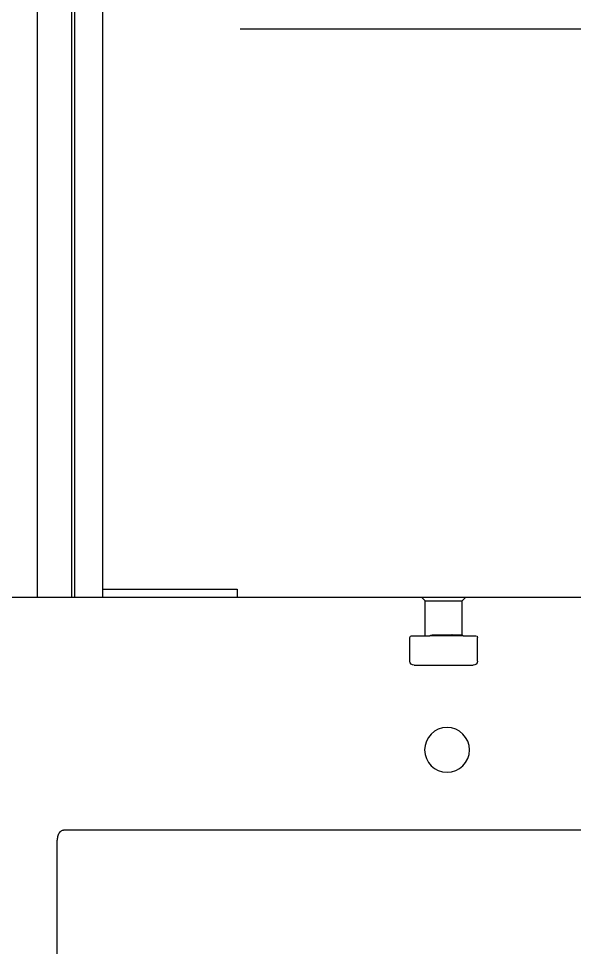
# Model space of a CAD drawing. Header units: millimetres. Extents: x 10462777 to 22643323, y 453826 to 1389191.
# Drawn here: x 11290647 to 11290975, y 582828 to 583377 of the extents above; entities that cross this region are included whole.
import ezdxf

# ---------------------------------------------------------------- set-up
doc = ezdxf.new("R2010")
doc.units = ezdxf.units.MM
doc.header["$LTSCALE"] = 200
doc.header["$MEASUREMENT"] = 0
doc.linetypes.add('CENTER', pattern=[2, 1.25, -0.25, 0.25, -0.25])
doc.linetypes.add('PHANTOM', pattern=[2.5, 1.25, -0.25, 0.25, -0.25, 0.25, -0.25])
doc.layers.get('0').update_dxf_attribs({"linetype": 'CONTINUOUS'})
doc.layers.add('1', color=1, linetype='CENTER')
doc.layers.add('2', color=2, linetype='CONTINUOUS')
doc.layers.add('LAYOUT', color=8, linetype='CONTINUOUS', lineweight=25)

# ---------------------------------------------------------------- blocks, each defined once
blk = doc.blocks.new('r710ic')
at = {"layer": 'LAYOUT', "color": 3}
blk.add_circle((272041.37, 104232.63), 2050.12, dxfattribs=at)
blk = doc.blocks.new('A$C7DA30AB0')
at = {"layer": 'LAYOUT', "color": 6, "linetype": 'PHANTOM'}
blk.add_circle((3030.45, 3025.99, 0), 2693.02, dxfattribs=at)

msp = doc.modelspace()

# ---------------------------------------------------------------- linework, layer by layer
at = {"layer": '1', "color": 43, "linetype": 'CENTER'}
msp.add_line((11291417.78279, 583370.42308, 0), (11290777.58562, 583370.42308, 0), dxfattribs=at)
at = {"layer": '2', "color": 252, "linetype": 'Continuous'}
for p, q in [((11290657.81339, 583034.4125, 0), (11290657.81339, 584034.42828, 0)), ((11290677.86618, 583780.27655, 0), (11290677.86618, 583034.39096, 0)), ((11290679.8662, 583034.40799, 0), (11290679.8662, 583780.30062, 0)), ((11290696.11644, 583780.31268, 0), (11290696.11644, 583034.43591, 0)), ((11290696.11519, 583039.41837, 0), (11290775.86757, 583039.41837, 0)), ((11290775.86757, 583039.41837, 0), (11290775.86757, 583034.41705, 0))]:
    msp.add_line(p, q, dxfattribs=at)
at = {"layer": '2', "color": 124, "linetype": 'Continuous'}
for p, q in [((11290884.86912, 583034.4183, 0), (11290476.37184, 583034.4183, 0)), ((11290886.86915, 583032.41828, 0), (11290884.86912, 583034.4183, 0)), ((11290910.86949, 583034.4183, 0), (11290884.86912, 583034.4183, 0)), ((11290886.86915, 583011.91798, 0), (11290886.86915, 583032.41828, 0)), ((11290886.86915, 583032.41828, 0), (11290908.86946, 583032.41828, 0)), ((11290910.86949, 583034.4183, 0), (11290908.86946, 583032.41828, 0)), ((11290908.86946, 583012.41799, 0), (11290908.86946, 583032.41828, 0)), ((11291024.87111, 583034.4183, 0), (11290910.86949, 583034.4183, 0)), ((11290877.86902, 582996.91777, 0), (11290877.86902, 583010.91797, 0)), ((11290878.86903, 583011.91798, 0), (11290886.86915, 583011.91798, 0)), ((11290886.86915, 583011.91798, 0), (11290889.7159, 583011.91798, 0)), ((11290902.76769, 583012.41799, 0), (11290908.86946, 583012.41799, 0)), ((11290909.36946, 583011.91798, 0), (11290902.99035, 583011.91798, 0)), ((11290908.86946, 583012.41799, 0), (11290909.36946, 583011.91798, 0)), ((11290909.36946, 583011.91798, 0), (11290916.86957, 583011.91798, 0)), ((11290917.86959, 582996.91777, 0), (11290917.86959, 583010.91797, 0)), ((11290880.36905, 582994.41774, 0), (11290915.36955, 582994.41774, 0)), ((11291542.65642, 582896.94412, 0), (11290673.08815, 582896.94412, 0)), ((11290669.35753, 582685.41335, 0), (11290669.35753, 582889.2026, 0))]:
    msp.add_line(p, q, dxfattribs=at)
at = {"layer": '2', "color": 124, "linetype": 'Continuous', "extrusion": (0, 0, -1)}
msp.add_circle((-11290899.86933, 582944.41703, 0), 13.25019, dxfattribs=at)
for centre, radius, start, end in [((-11290878.86903, 583010.91797, 0), 1.00001, 0, 90), ((-11290916.86957, 583010.91797, 0), 1.00001, 90, 180), ((-11290880.36905, 582996.91777, 0), 2.50004, 270, 0), ((-11290915.36955, 582996.91777, 0), 2.50004, 180, 270)]:
    msp.add_arc(centre, radius, start, end, dxfattribs=at)
at = {"layer": '2', "color": 124, "linetype": 'Continuous'}
for points, degree, knots in [([(11290889.7159, 583011.91798, 0), (11290889.7665, 583011.94411, 0), (11290889.86893, 583011.99699, 0), (11290890.03139, 583012.06626, 0), (11290890.20284, 583012.12941, 0), (11290890.3841, 583012.18561, 0), (11290890.57532, 583012.2351, 0), (11290890.77682, 583012.27778, 0), (11290891.1192, 583012.33594, 0), (11290891.67169, 583012.38802, 0), (11290892.44938, 583012.41712, 0), (11290893.35306, 583012.42155, 0), (11290894.22345, 583012.40465, 0), (11290895.05757, 583012.38172, 0), (11290895.82013, 583012.35822, 0), (11290896.62691, 583012.33861, 0), (11290897.49204, 583012.33112, 0), (11290898.41116, 583012.3336, 0), (11290899.23946, 583012.34336, 0), (11290900.14799, 583012.36517, 0), (11290900.95061, 583012.38678, 0), (11290901.72914, 583012.40613, 0), (11290902.28236, 583012.41602, 0), (11290902.61467, 583012.41731, 0), (11290902.76769, 583012.4179, 0)], 3, [0, 0, 0, 0, 0.016627831, 0.033657022, 0.05110992, 0.069007283, 0.087368361, 0.106210984, 0.125551649, 0.181092342, 0.250802778, 0.317609624, 0.393286283, 0.446739178, 0.500195936, 0.557171895, 0.617733698, 0.681890306, 0.749649181, 0.791873375, 0.874919677, 0.922719467, 0.964412134, 1, 1, 1, 1]), ([(11290892.74802, 583011.91798, 0), (11290891.59373, 583011.91798, 0), (11290890.83638, 583011.91798, 0), (11290889.76633, 583011.91798, 0), (11290889.7159, 583011.91798, 0)], 2, [0, 0, 0, 0.5, 0.5, 1, 1, 1]), ([(11290902.99032, 583011.91798, 0), (11290902.87984, 583011.91779, 0), (11290902.65918, 583011.9174, 0), (11290902.3241, 583011.9146, 0), (11290901.98692, 583011.91066, 0), (11290901.64761, 583011.90575, 0), (11290901.30657, 583011.90024, 0), (11290900.96407, 583011.89439, 0), (11290900.62043, 583011.88848, 0), (11290900.27596, 583011.88273, 0), (11290899.93094, 583011.87734, 0), (11290899.58568, 583011.8725, 0), (11290899.24045, 583011.86834, 0), (11290898.89555, 583011.86499, 0), (11290898.55124, 583011.86253, 0), (11290898.20779, 583011.86103, 0), (11290897.76698, 583011.86038, 0), (11290897.22643, 583011.86192, 0), (11290896.58531, 583011.86715, 0), (11290895.94124, 583011.87531, 0), (11290895.29612, 583011.88556, 0), (11290894.65182, 583011.8968, 0), (11290894.01067, 583011.90734, 0), (11290893.37355, 583011.91596, 0), (11290892.95731, 583011.91731, 0), (11290892.74843, 583011.91798, 0)], 3, [0, 0, 0, 0, 0.034087869, 0.068087402, 0.101994843, 0.135806446, 0.16951852, 0.20312746, 0.236629778, 0.270022115, 0.303301256, 0.336464134, 0.369507831, 0.402429572, 0.43522672, 0.467896763, 0.500437308, 0.560936579, 0.622030626, 0.68370261, 0.745933698, 0.808702923, 0.871987209, 0.935761633, 1, 1, 1, 1]), ([(11290669.35753, 582889.2026, 0), (11290669.35753, 582889.98453, 0), (11290669.40326, 582890.76059, 0), (11290669.55604, 582891.91386, 0), (11290669.62114, 582892.29647, 0), (11290669.78613, 582893.0572, 0), (11290669.88644, 582893.43703, 0), (11290670.13112, 582894.18138, 0), (11290670.2751, 582894.54608, 0), (11290670.62498, 582895.24894, 0), (11290670.82752, 582895.58208, 0), (11290671.3232, 582896.18833, 0), (11290671.61694, 582896.45887, 0), (11290672.13399, 582896.74646, 0), (11290672.31421, 582896.81997, 0), (11290672.6915, 582896.91908, 0), (11290672.88996, 582896.94412, 0), (11290673.08815, 582896.94412, 0)], 3, [0, 0, 0, 0, 0.25, 0.25, 0.375, 0.375, 0.5, 0.5, 0.625, 0.625, 0.75, 0.75, 0.875, 0.875, 0.9375, 0.9375, 1, 1, 1, 1])]:
    msp.add_open_spline(points, degree=degree, knots=knots, dxfattribs=at)
msp.add_open_spline([(11290902.99032, 583011.91793, 0), (11290902.76766, 583012.4179, 0)], degree=1, dxfattribs=at)

# ---------------------------------------------------------------- block references
at = {"ltscale": 10}
msp.add_blockref('A$C7DA30AB0', (11285684.40366, 580408.4363), dxfattribs=at)
at = {"layer": 'LAYOUT', "color": 2, "rotation": 270}
msp.add_blockref('r710ic', (11186875.24796, 856316.46559, 0), dxfattribs=at)

doc.saveas('drawing.dxf')
